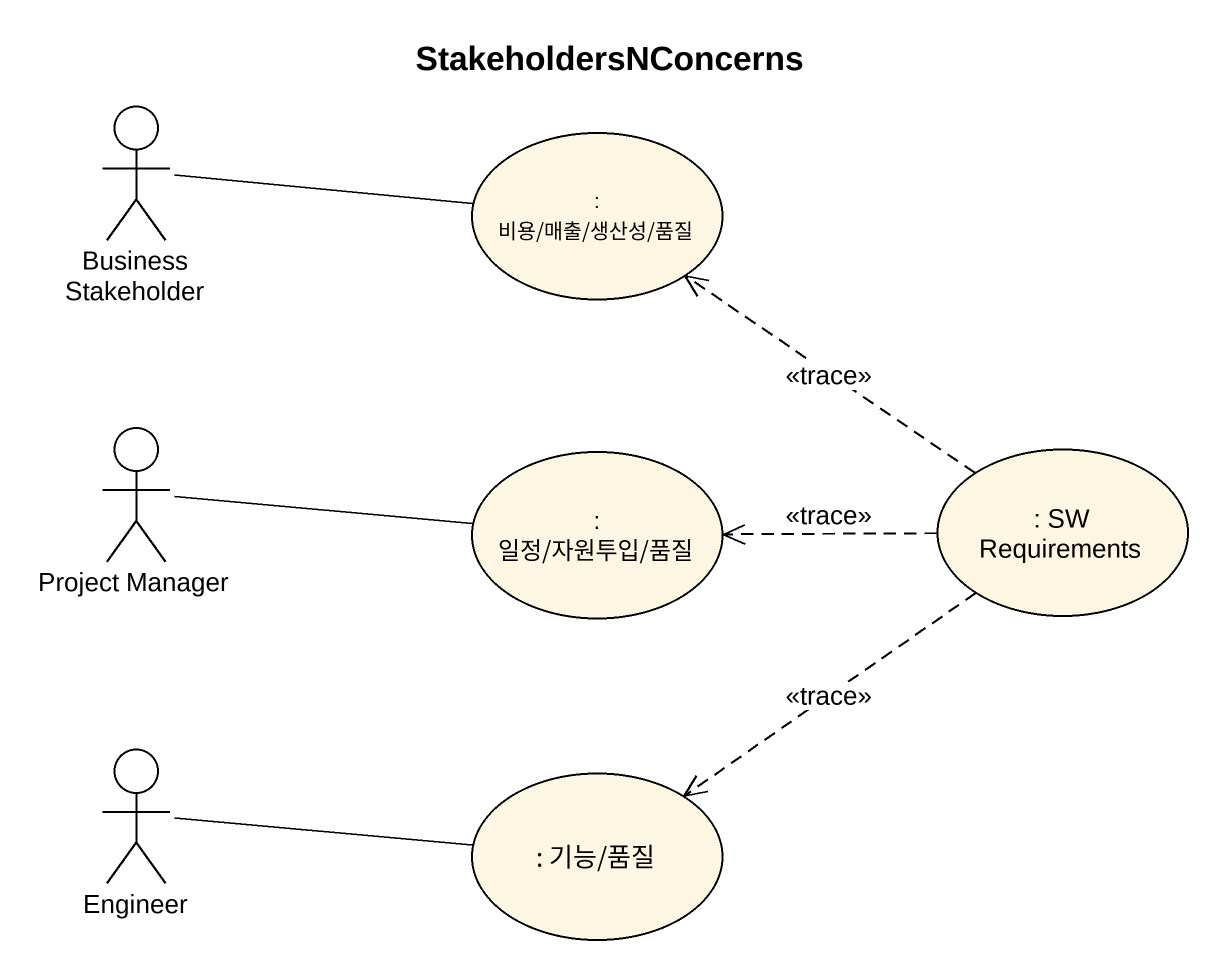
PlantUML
@startuml
title StakeholdersNConcerns
actor BusinessStakeholder
usecase ": 비용/매출/생산성/품질" as 비용_매출_생산성_품질
actor "Project Manager" as Project_Manager
usecase ": 일정/자원투입/품질" as 일정_자원투입_품질
usecase ": SW Requirements" as SW_Requirements
actor Engineer
usecase ": 기능/품질" as 기능_품질
비용_매출_생산성_품질 -left- BusinessStakeholder
일정_자원투입_품질 -left- Project_Manager
SW_Requirements .up.> 비용_매출_생산성_품질 : <<trace>>
SW_Requirements .left.> 일정_자원투입_품질 : <<trace>>
SW_Requirements ..> 기능_품질 : <<trace>>
기능_품질 -left- Engineer
@enduml
